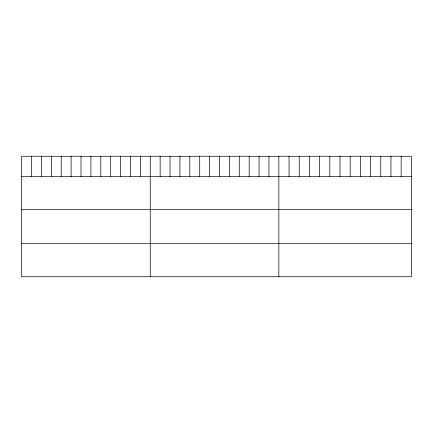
<?xml version="1.0" encoding="UTF-8"?>
<svg xmlns="http://www.w3.org/2000/svg" width="433" height="433" viewBox="0 0 433 433"><rect width="100%" height="100%" fill="white"/><g stroke="black" fill="none" stroke-linecap="round" stroke-linejoin="round"><path stroke-width="0.65" d="M411.35 176.621L411.35 276.736L21.65 276.736L21.65 156.264L411.35 156.264L411.35 176.621L21.65 176.621M21.65 209.659L411.35 209.659M21.65 243.698L411.35 243.698M401.158 156.264L401.158 176.621M390.967 156.264L390.967 176.621M380.775 156.264L380.775 176.621M370.583 156.264L370.583 176.621M360.391 156.264L360.391 176.621M350.2 156.264L350.2 176.621M340.002 156.264L340.002 176.621M329.811 156.264L329.811 176.621M319.619 156.264L319.619 176.621M309.427 156.264L309.427 176.621M299.235 156.264L299.235 176.621M289.044 156.264L289.044 176.621M278.852 156.264L278.852 276.736M268.958 156.264L268.958 176.621M259.069 156.264L259.069 176.621M249.175 156.264L249.175 176.621M239.281 156.264L239.281 176.621M229.393 156.264L229.393 176.621M219.499 156.264L219.499 176.621M209.604 156.264L209.604 176.621M199.71 156.264L199.71 176.621M189.822 156.264L189.822 176.621M179.928 156.264L179.928 176.621M170.034 156.264L170.034 176.621M160.145 156.264L160.145 176.621M150.251 156.264L150.251 276.736M140.357 156.264L140.357 176.621M130.468 156.264L130.468 176.621M120.574 156.264L120.574 176.621M110.68 156.264L110.68 176.621M100.792 156.264L100.792 176.621M90.898 156.264L90.898 176.621M81.003 156.264L81.003 176.621M71.109 156.264L71.109 176.621M61.221 156.264L61.221 176.621M51.327 156.264L51.327 176.621M41.433 156.264L41.433 176.621M31.544 156.264L31.544 176.621"/></g></svg>
